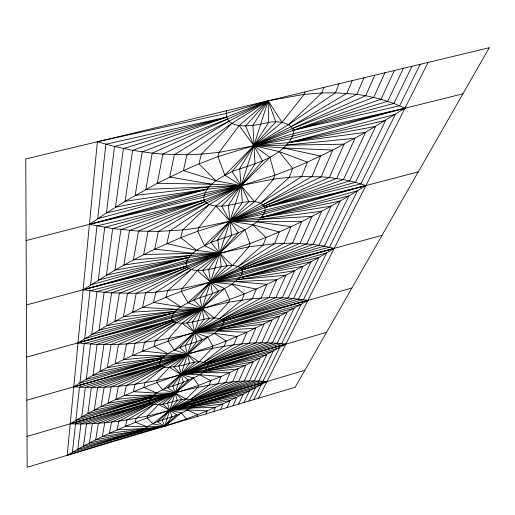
<?xml version="1.0" encoding="UTF-8"?>
<svg xmlns="http://www.w3.org/2000/svg" width="515" height="515" viewBox="0 0 515 515"><rect width="100%" height="100%" fill="white"/><g stroke="black" fill="none" stroke-linecap="round" stroke-linejoin="round"><path stroke-width="0.77" d="M67.195 455.312C128.602 418.592 198.7 400.522 266.995 381.493C202.91 399.91 138.187 426.362 70.227 423.774C123.922 408.846 176.819 387.84 232.6 381.782C244.033 380.785 255.549 380.566 266.995 381.493L243.267 394.123L223.04 403.908L207.172 410.893L186.398 419.023L164.665 426.214L141.046 432.446L67.195 455.312L97.367 141.76L226.072 113.48L268.161 100.779L304.204 94.348L321.766 92.964L335.413 92.797L356.844 94.329L365.714 95.687L381.016 99.189L393.898 103.444L404.957 108.227L365.541 132.329L332.742 150.09L307.461 162.135L292.694 168.424L274.849 175.255L203.76 197.194L89.417 224.366L112.669 228.602L138.509 231.106L158.375 231.422L182.664 229.922L198.648 227.81L263.603 214.176L365.901 185.587L355.492 182.323L343.479 179.561L329.336 177.495L321.186 176.819L301.648 176.555L289.288 177.269L273.452 179.091L204.925 192.81L89.417 224.366L106.444 212.959L125.094 201.314L157.307 183.263L183.379 170.607L198.951 163.899L217.98 156.612L293.164 133.694L404.957 108.227L291.336 138.683L219.132 152.35L201.359 154.139L186.964 154.764L162.894 154.133L152.24 153.18L132.619 150.335L114.497 146.472L97.367 141.76M226.523 110.77C223.31 132.632 257.384 125.1 268.618 122.448C278.873 119.956 300.078 123.98 291.336 138.683C278.383 158.762 252.987 164.034 232.053 171.547C221.154 177.347 206.612 183.836 203.76 197.194C203.625 203.515 210.867 205.491 215.894 206.039C227.134 207.056 237.756 202.389 248.854 201.693C256.27 199.987 269.654 204.841 263.603 214.176C251.635 231.351 229.259 235.529 210.925 242.43C201.629 247.451 188.651 252.447 185.979 263.886C186.288 269.397 193.061 270.098 197.264 270.491C207.513 270.89 217.13 266.744 227.218 265.772C233.07 264.35 246.273 266.725 241.174 275.235C230.038 290.151 210.094 293.608 193.775 299.962C185.696 304.378 174.019 308.324 171.482 318.264C172.152 323.092 178.377 322.944 182.014 323.266C191.413 323.24 200.219 319.512 209.457 318.379C214.214 317.266 226.896 317.877 222.654 325.641C212.244 338.754 194.29 341.715 179.581 347.58C172.441 351.526 161.865 354.713 159.438 363.448C162.663 370.246 173.091 366.403 178.892 365.946C187.705 364.684 199.357 358.414 207.622 364.247C207.468 374.321 190.595 378.506 183.392 382.233C172.023 386.92 154.88 389.218 149.266 401.597L149.788 402.827C163.976 409.689 180.153 394.104 194.245 400.837L194.599 402.022C183.54 420.414 152.961 416.023 140.64 433.385M186.147 399.138L175.216 393.048L162.766 389.881L156.676 382.426L157.204 380.482L169.3 367.272L181.126 374.457L188.574 380.225L175.216 393.048L158.536 404.526L147.548 416.049L147.097 417.71L152.942 423.871L169.744 410.255L186.147 399.138L197.94 387.216L198.603 385.381L193.473 377.984L175.216 393.048L149.266 401.597L70.227 423.774C136.037 383.212 211.98 364.053 285.844 344.155C216.931 363.487 146.878 392.314 73.787 386.804C131.782 371.199 188.966 348.249 249.305 343.144C261.478 342.411 273.735 342.604 285.844 344.155L253.09 361.717L221.006 376.581L198.603 385.381L175.216 393.048L149.788 402.827L92.301 423.568L89.404 443.158L142.262 430.875L164.665 426.214L268.161 100.779L226.484 117.15L132.619 150.335L125.094 201.314L207.139 189.224L241.187 185.6L269.905 157.333L253.869 145.719L239.147 125.557L268.161 100.779L282.02 122.364L253.869 145.719L224.823 175.126L241.187 185.6L254.507 201.783L229.864 221.218L204.474 245.546L197.728 231.203L198.648 227.81L215.894 206.039L241.187 185.6L262.618 160.938L253.869 145.719L245.629 125.995L268.161 100.779L275.795 121.913L253.869 145.719L232.053 171.547L241.187 185.6L248.854 201.693L229.864 221.218L210.925 242.43L219.68 253.226L232.394 265.637L248.887 246.807L250.013 243.698L244.831 229.716L229.864 221.218L215.894 206.039M186.115 419.815L186.398 419.023L181.383 412.882L169.744 410.255L158.536 404.526M305.08 91.921L304.204 94.348L282.02 122.364M197.103 416.532L197.811 414.704L186.951 409.856L169.744 410.255L157.448 421.837L164.665 426.214L181.383 412.882M323.909 87.402L321.766 92.964L288.67 124.566L253.869 145.719L239.668 168.54L242.385 202.408L217.742 239.758L221.328 266.59L199.949 297.548L204.056 319.242L185.22 345.391L189.623 363.223L172.828 385.645L177.392 400.509L162.257 419.983L164.665 426.214L102.285 436.707L104.745 422.751L175.216 393.048L183.392 382.233L178.892 365.946L196.672 341.741L192.404 322.068L212.457 293.627L208.588 269.506L231.525 235.522L228.325 205.388L255.009 163.944L252.936 125.448L268.161 100.779L152.24 153.18L145.867 189.372L241.187 185.6L221.746 206.116L229.864 221.218L238.336 232.844L219.68 253.226L202.607 270.33L210.481 282.149L218.63 291.22L202.131 308.408L186.926 322.95L194.516 332.362L202.311 339.546L187.537 354.294L173.838 366.854L181.126 374.457L193.473 377.984M205.968 413.886L207.172 410.893L186.951 409.856M339.05 83.771L335.413 92.797L288.67 124.566M213.674 411.588L215.457 407.326L189.559 408.118L169.744 410.255L162.753 404.037L175.216 393.048L182.033 399.608L169.744 410.255L172.055 416.783L164.665 426.214L109.373 433.34L111.53 422.088L175.216 393.048L167.639 387.653L181.126 374.457L194.619 362.328L187.537 354.294L179.581 347.58L194.516 332.362L209.457 318.379L202.131 308.408L193.775 299.962L210.481 282.149L227.218 265.772L219.68 253.226L204.474 245.546M352.183 80.623L346.865 93.324L291.207 126.574L253.869 145.719L279.059 151.526L307.461 162.135L301.648 176.555L260.622 203.232L229.864 221.218L197.728 231.203L180.746 237.692L154.68 249.176L133.443 259.856L114.942 270.105L83.121 289.778L96.917 291.625L111.581 292.88L136.211 293.338L155.858 292.192L182.149 288.593L241.174 275.235L334.196 248.385L324.399 246.183L313.172 244.451L292.526 243.138L274.579 243.685L248.887 246.807L186.919 260.345L83.121 289.778C156.817 270.414 233.108 255.614 301.887 221.476C323.826 210.622 345.114 198.487 365.901 185.587L265.064 210.191L229.864 221.218L252.942 224.765L279.291 232.014L274.579 243.685L238.039 266.564L210.481 282.149L181.396 291.361L166.062 297.207L142.552 307.41L123.413 316.802L106.734 325.757L78.016 342.861C156.972 352.363 233.411 320.723 307.944 300.387L288.194 297.934L268.985 297.606L252.401 298.7L228.802 302.157L172.261 315.347L78.016 342.861C144.895 324.534 213.912 310.127 276.722 279.697C296.37 270.188 315.489 259.624 334.196 248.385L242.372 271.978L210.481 282.149L187.956 302.711L181.396 291.361L182.149 288.593L197.264 270.491L219.68 253.226L244.831 229.716M220.62 409.509L223.04 403.908L189.559 408.118M363.989 77.791L356.844 94.329L291.207 126.574M227.006 407.603L230.128 400.593L169.744 410.255L167.446 403.123L175.216 393.048L156.85 393.196L133.359 391.612L134.982 384.422L164.137 366.989L187.537 354.294L212.862 346.093L226.194 341.027L246.885 332.22L279.703 316.107L307.944 300.387C227.514 321.16 144.663 341.587 73.787 386.804L159.438 363.448L187.537 354.294L207.648 337.074L212.862 346.093L212.083 348.243L199.035 361.929L181.126 374.457L162.766 389.881M374.83 75.19L365.714 95.687L253.869 145.719L268.618 122.448L268.161 100.779L229.001 121.192L162.894 154.133L157.307 183.263L211.774 184.228L241.187 185.6L209.322 204.577L169.712 230.978L166.86 243.582L196.576 250.393L219.68 253.226L191.239 269.564L155.858 292.192L153.534 302.459L180.849 306.921L202.131 308.408L214.221 318.083L228.802 302.157L229.735 299.595L224.489 288.452L210.481 282.149L197.264 270.491M232.967 405.826L236.842 397.335L191.29 406.773M384.93 72.763L373.723 97.329L292.526 128.512M238.58 404.146L243.267 394.123L192.481 405.672L169.744 410.255L176.857 414.923L164.665 426.214L147.483 426.858L125.538 426.169L126.928 420.028L153.721 404.442L175.216 393.048L115.862 399.473L118.392 386.302L187.537 354.294L199.035 361.929M394.426 70.484L381.016 99.189L293.138 130.346L253.869 145.719L283.488 147.96L332.742 150.09L321.186 176.819L263.004 204.693L229.864 221.218L256.837 221.785L301.887 221.476L292.526 243.138L210.481 282.149L231.769 284.164L256.29 289.057L252.401 298.7L219.474 318.643L194.516 332.362L174.276 350.046L167.948 340.911L168.572 338.606L182.014 323.266L202.131 308.408L224.489 288.452M243.91 402.556L249.453 390.943L192.481 405.672L261.292 384.634L253.876 399.582M403.419 68.328L387.711 101.243L293.138 130.346L399.627 105.781L420.201 64.304M248.996 401.037L255.453 387.782L192.481 405.672M411.994 66.268L393.898 103.444L293.138 130.346M258.569 398.185L428.094 62.405M239.147 125.557L219.132 152.35L217.98 156.612L224.823 175.126M254.507 201.783L273.452 179.091L274.849 175.255L269.905 157.333M268.161 100.779L231.93 123.297L201.359 154.139L198.951 163.899L215.933 180.81L241.187 185.6L206.624 203.058L148.075 231.435L143.64 254.584L192.9 253.264L219.68 253.226L188.741 268.457L136.211 293.338L132.6 312.174L177.553 309.386L202.131 308.408L176.458 322.718L144.483 342.443L142.558 350.96L167.819 353.76L187.537 354.294L169.3 367.272M209.322 204.577L182.664 229.922L180.746 237.692L196.576 250.393M260.622 203.232L289.288 177.269L292.694 168.424L279.059 151.526M191.239 269.564L167.626 290.872L166.062 297.207L180.849 306.921M238.039 266.564L263.294 244.741L266.049 237.582L252.942 224.765M176.458 322.718L155.266 340.962L153.966 346.222L167.819 353.76M219.474 318.643L242.018 299.962L244.297 294.052L231.769 284.164M164.137 366.989L144.927 382.857L143.833 387.299L156.85 393.196M304.867 370.291L169.744 410.255L190.73 399.241L218.225 383.482L221.006 376.581L199.511 374.617L181.126 374.457L203.927 362.232L224.282 345.99L226.194 341.027L214.246 333.295L194.516 332.362L182.014 323.266M153.721 404.442L136.153 418.418L135.22 422.21L147.483 426.858M190.73 399.241L209.27 384.95L210.899 380.72L199.511 374.617M207.648 337.074L194.516 332.362L268.985 297.606L276.722 279.697L235.233 281.615L210.481 282.149L232.394 265.637M462.888 93.852L253.869 145.719L344.155 144.168L329.336 177.495L229.864 221.218L312.064 216.339L300.045 243.357L210.481 282.149L285.902 275.171L275.963 297.516L194.516 332.362L264.163 324.051L255.813 342.835L181.126 374.457L205.562 369.892L260.056 358.17L249.434 380.913L194.245 400.837L169.744 410.255L232.6 381.782L238.149 368.952L181.126 374.457L249.305 343.144L255.807 328.094L194.516 332.362L214.221 318.083M231.93 123.297L186.964 154.764L183.379 170.607L215.933 180.81M229.001 121.192L174.353 154.7L169.705 177.025L211.774 184.228M206.624 203.058L158.375 231.422L154.68 249.176L192.9 253.264M203.927 362.232L233.9 344.599L237.164 336.501L214.246 333.295M263.004 204.693L312.071 176.471L320.613 156.058L283.488 147.96M188.741 268.457L145.558 292.958L142.552 307.41L177.553 309.386M240.28 267.646L284.138 243.215L291.059 226.677L256.837 221.785M187.956 302.711L202.131 308.408L174.134 321.894L135.052 343.408L132.555 355.402L164.839 355.897L187.537 354.294L174.276 350.046M221.572 319.455L261.221 297.973L266.937 284.306L235.233 281.615M161.974 366.384L126.284 385.523L124.179 395.636L154.127 395.082M205.91 362.837L242.082 343.705L246.885 332.22L217.375 331.081M151.687 403.992L118.856 421.206L117.053 429.845L144.979 428.538M192.604 399.698L225.853 382.478L229.948 372.693L202.356 372.667M174.134 321.894L126.49 344.026L123.497 359.657L164.839 355.897M26.123 240.531L241.187 185.6L138.509 231.106L133.443 259.856L219.68 253.226L127.533 293.415L123.413 316.802L202.131 308.408L118.553 344.381L115.135 363.77L187.537 354.294L111.073 386.836L108.189 403.181L175.216 393.048L27.018 436.424M169.744 410.255L238.696 381.319L245.816 365.302L181.126 374.457L207.622 364.247L267.253 342.771L279.703 316.107L220.916 327.894L194.516 332.362L223.356 321.218L288.194 297.934L303 266.229L239.192 277.9L210.481 282.149L242.127 269.879L313.172 244.451L331.068 206.135L261.317 217.375L229.864 221.218L264.91 207.564L343.479 179.561L365.541 132.329L288.651 142.623L253.869 145.719M175.216 393.048L151.159 397.722L94.258 410.301L97.644 387.351L159.965 364.929L187.537 354.294L161.575 358.923L99.949 371.714L103.972 344.464L172.01 320.066L202.131 308.408L173.935 312.895L106.734 325.757L111.581 292.88L186.494 266.12L219.68 253.226L188.831 257.41L114.942 270.105L120.916 229.651L204.236 200.026L241.187 185.6M227.366 119.132L142.198 151.899L135.168 195.385L209.026 186.958M205.086 201.526L129.497 230.495L123.922 265.019L190.486 255.537M264.279 206.155L336.72 178.428L355.047 138.252L286.501 145.069M187.305 267.285L119.358 293.254L114.826 321.321L175.403 311.311M241.496 268.766L306.889 243.807L321.753 211.234L259.463 219.384M172.782 320.993L111.079 344.516L107.32 367.787L162.894 357.565M222.738 320.33L282.329 297.631L294.625 270.69L237.563 279.581M160.706 365.676L104.185 387.171L101.017 406.779L152.356 396.544M207.017 363.532L261.762 342.72L272.1 320.06L219.461 329.336M150.496 403.432L98.359 423.233L95.655 439.977L143.357 429.832M193.659 400.245L244.277 381.042L253.09 361.717L204.249 371.141M149.788 402.827L86.494 423.774L83.475 446.28L142.262 430.875L72.396 452.35L75.486 423.864L149.788 402.827L80.9 423.871L77.817 449.338L142.262 430.875M194.245 400.837L254.243 380.907L266.776 354.655L205.562 369.892L279.639 347.651L262.991 381.209L194.245 400.837L258.749 381.01L273.291 351.146L205.562 369.892M207.622 364.247L272.358 342.958L287.048 312.174L220.916 327.894L301.133 304.32L281.615 343.66L207.622 364.247L277.128 343.26L294.174 308.247L220.916 327.894M159.965 364.929L91.374 387.389L87.84 413.751L151.159 397.722L75.86 420.485L79.477 387.1L159.965 364.929L85.329 387.299L81.718 417.144L151.159 397.722M223.356 321.218L293.634 298.372L311.099 261.781L239.192 277.9L326.658 252.865L303.464 299.621L223.356 321.218L298.706 298.945L318.972 257.333L239.192 277.9M172.01 320.066L97.155 344.265L92.958 375.57L161.575 358.923L79.909 383.109L84.215 343.447L172.01 320.066L90.589 343.917L86.295 379.368L161.575 358.923M242.127 269.879L318.985 245.249L340.087 201.03L261.317 217.375L357.468 190.769L329.452 247.239L242.127 269.879L324.399 246.183L348.874 195.912L261.317 217.375M186.494 266.12L104.12 292.333L99.054 330.121L173.935 312.895L84.73 338.67L89.932 290.769L186.494 266.12L96.917 291.625L91.734 334.428L173.935 312.895M264.91 207.564L349.711 180.874L375.718 126.375L288.651 142.623L395.385 114.33L360.873 183.9L264.91 207.564L355.492 182.323L385.651 120.375L288.651 142.623M204.236 200.026L112.669 228.602L106.431 275.113L188.831 257.41L90.563 284.943L96.962 225.943L204.236 200.026L104.706 227.36L98.32 280.057L188.831 257.41M226.484 117.15L123.407 148.52L115.547 207.165L207.139 189.224L97.753 218.688L105.833 144.219L226.484 117.15L114.497 146.472L106.444 212.959L207.139 189.224M181.126 374.457L326.542 332.375M26.851 400.219L187.537 354.294M194.516 332.362L351.912 287.994M26.658 357.12L202.131 308.408M210.481 282.149L382.014 235.342M26.42 304.957L219.68 253.226M229.864 221.218L418.296 171.862M152.942 423.871L164.665 426.214M489.25 47.734L295.172 387.254L27.16 467.266L25.75 158.942L489.25 47.734"/></g></svg>
